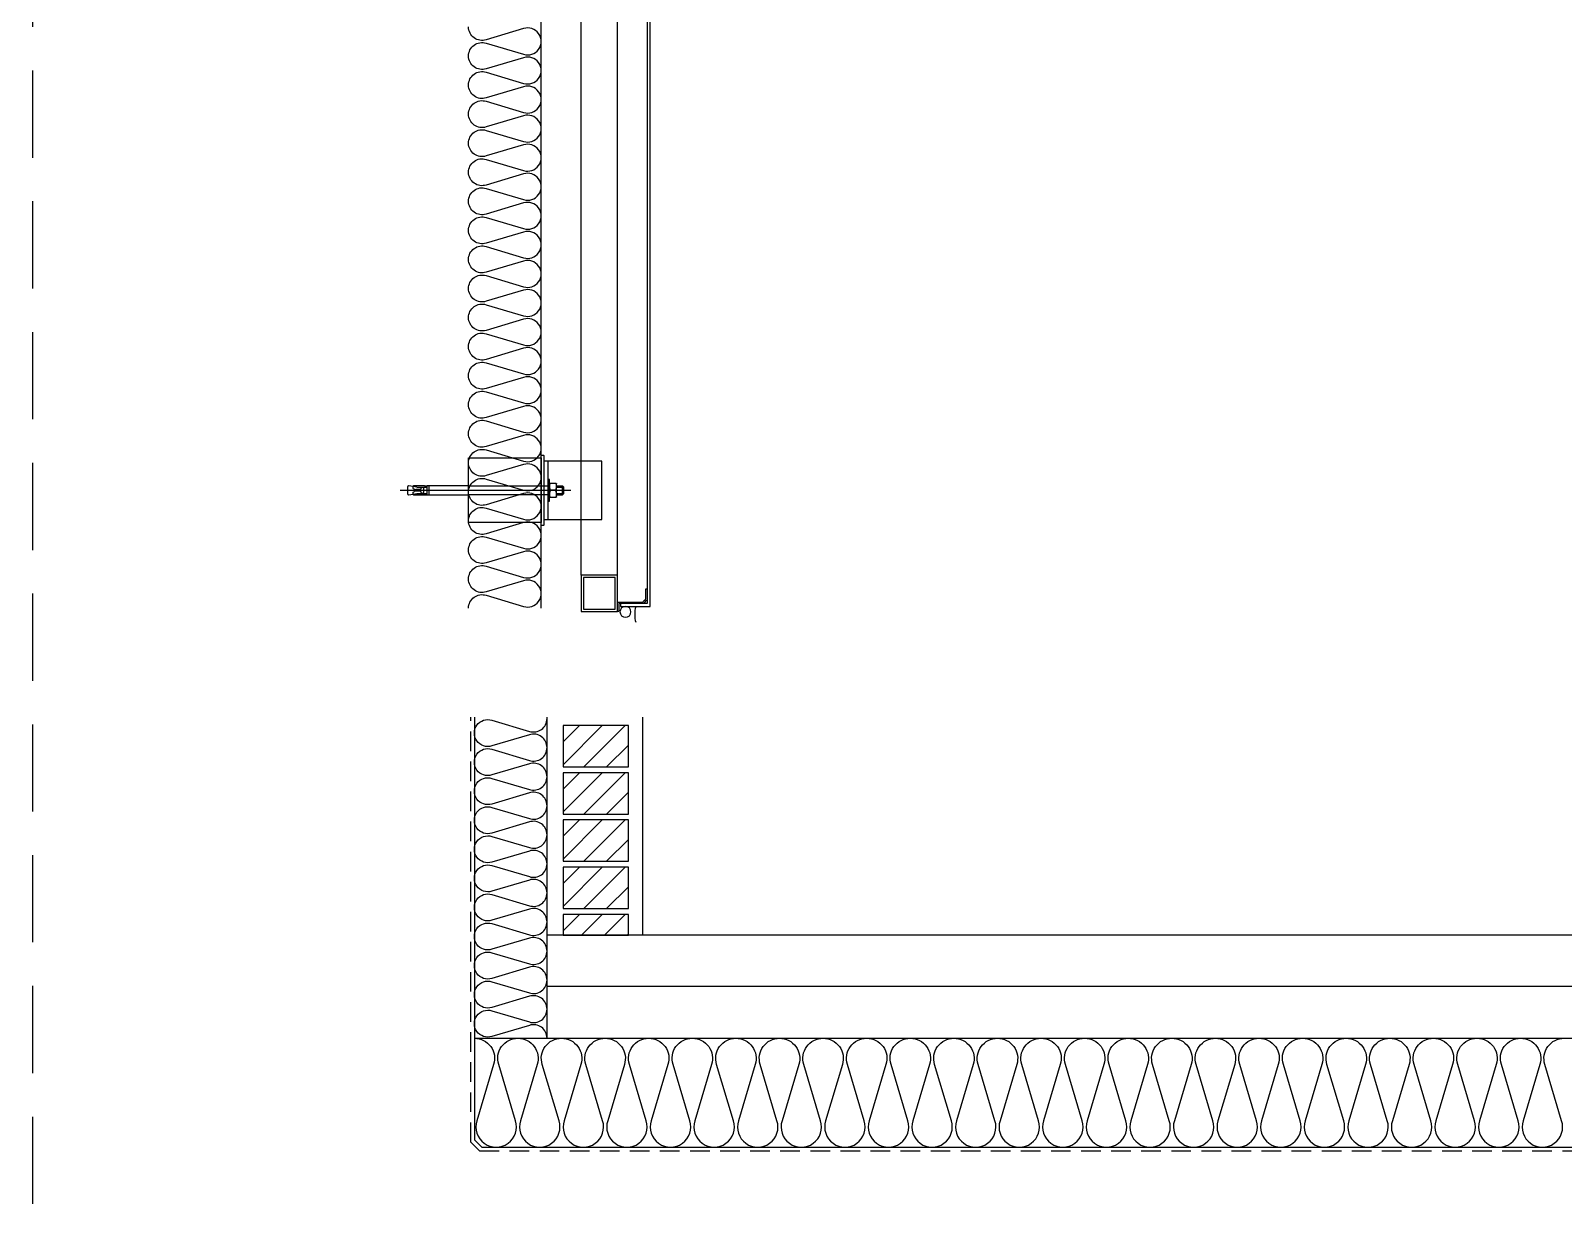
# Model space of a CAD drawing. Header units: millimetres. Extents: x -1320 to 172218, y -4077 to 50350.
# Drawn here: x 23597 to 25707, y 45125 to 46745 of the extents above; entities that cross this region are included whole.
import ezdxf

# ---------------------------------------------------------------- set-up
doc = ezdxf.new("R2010")
doc.units = ezdxf.units.MM
doc.header["$LTSCALE"] = 60
doc.linetypes.add('ghid', pattern=[3, 2, -1])
doc.linetypes.add('HID', pattern=[2.3, 1.5, -0.8])
for name, color, linetype in [('A-ETC-8', 8, 'Continuous'), ('A-FIN', 6, 'Continuous'), ('A-FIN-8', 8, 'Continuous'), ('A-hat', 8, 'Continuous'), ('A-HAT-WIREMESH', 9, 'g_mesh'), ('A-WALL', 3, 'Continuous'), ('A-WP', 1, 'HID'), ('A-연도', 5, 'ghid'), ('INSUL', 8, 'Continuous'), ('ISL', 251, 'Continuous')]:
    doc.layers.add(name, color=color, linetype=linetype)
doc.styles.add('Gdim', font='')
doc.styles.get('Gdim').set_extended_font_data('Dotum')
doc.linetypes.add('g_mesh', pattern='A,10,-0.8,["X",Gdim,S=0.6,R=0,X=-0.15,Y=-0.3],-0.8', length=11.6)

# ---------------------------------------------------------------- blocks, each defined once
blk = doc.blocks.new('A$Cae507117')
at = {"layer": 'A-ETC-8'}
for points in [[(-50, 0), (-50, -50), (0, -50), (0, 0)], [(-46.8, -3.2), (-46.8, -46.8), (-3.2, -46.8), (-3.2, -3.2)]]:
    blk.add_lwpolyline(points, close=True, dxfattribs=at)
blk = doc.blocks.new('너트 M12')
for p, q in [((-9, 0), (9, 0)), ((-9.5, -9), (-9.5, -0.5)), ((9, -9.5), (-9, -9.5)), ((0, -8.3), (0, -1.2)), ((9.5, -0.5), (9.5, -9))]:
    blk.add_line(p, q)
for centre, start, end in [((-9, -0.5), 90, 180), ((-9, -9), 180, 270), ((9, -0.5), 0, 90), ((9, -9), 270, 0)]:
    blk.add_arc(centre, 0.5, start, end)
at = {"extrusion": (0, 0, -1)}
for centre, major_axis, ratio, start_param, end_param in [((-4.8, -0.9), (-4.75, 0.31), 0.185359, -0.024388, 3.141593), ((4.8, -0.9), (4.75, 0.31), 0.185108, 3.141593, 6.30754), ((-4.8, -8.6), (4.75, 0.31), 0.187111, 0, 3.166211), ((4.8, -8.6), (-4.75, 0.31), 0.185991, 3.117121, 6.283185)]:
    blk.add_ellipse(centre, major_axis=major_axis, ratio=ratio, start_param=start_param, end_param=end_param, dxfattribs=at)
blk = doc.blocks.new('A$C4fb6b26a')
at = {"layer": 'A-ETC-8'}
for p, q in [((-80, 0), (-80, -80)), ((-277.5, -40), (-42.5, -40)), ((-267.5, -35.5), (-267.5, -44.5)), ((-265.5, -34), (-266, -34)), ((-254.5, -35.5), (-265.5, -34)), ((-260.1, -34.8), (-260.1, -36.5)), ((-259.6, -37.3), (-257.8, -38.5)), ((-259.6, -42.7), (-257.8, -41.5)), ((-244.1, -33.8), (-259.1, -33.8)), ((-249.6, -39), (-256.2, -39)), ((-249.6, -41), (-256.2, -41)), ((-254.5, -35.5), (-240.5, -35.5)), ((-249.1, -38.5), (-249.1, -38)), ((-249.1, -42), (-249.1, -41.5)), ((-245.1, -42), (-245.1, -38)), ((-244.1, -33.8), (-241.1, -33.8)), ((-241.1, -33.8), (-241.1, -46.2)), ((-240.5, -46), (-240.5, -34)), ((-237.5, -34), (-240.5, -34)), ((-237.5, -46), (-237.5, -34)), ((-183.5, -34), (-237.5, -34)), ((-183.5, -34), (-74, -34)), ((-62.5, -34), (-54, -34)), ((-62.5, -35.5), (-52.5, -35.5)), ((-54, -46), (-54, -34)), ((-52.5, -35.5), (-54, -34)), ((-52.5, -44.5), (-52.5, -35.5)), ((-266, -46), (-265.5, -46)), ((-265.5, -46), (-254.5, -44.5)), ((-260.1, -43.5), (-260.1, -45.2)), ((-259.1, -46.2), (-244.1, -46.2)), ((-254.5, -44.5), (-240.5, -44.5)), ((-244.1, -46.2), (-241.1, -46.2)), ((-240.5, -46), (-237.5, -46)), ((-237.5, -46), (-183.5, -46)), ((-74, -46), (-183.5, -46)), ((-62.7, -44.5), (-52.5, -44.5)), ((-62.5, -46), (-54, -46)), ((-52.5, -44.5), (-54, -46))]:
    blk.add_line(p, q, dxfattribs=at)
for points in [[(-83.5, 4.5), (-83.5, -84.5), (-183.5, -84.5), (-183.5, 4.5)], [(-80, -80), (-74, -80), (-74, 0), (-80, 0)], [(-74, -25), (-74, -55), (-72, -55), (-72, -25)]]:
    blk.add_lwpolyline(points, close=True, dxfattribs=at)
blk.add_lwpolyline([(-80, 7.5), (-80, -87.5, -0.414214), (-81, -88.5), (-83.5, -88.5), (-83.5, 8.5), (-81, 8.5, -0.414214)], format="xyb", close=True, dxfattribs=at)
blk.add_lwpolyline([(-80, -80), (0, -80), (0, 0), (-80, 0)], dxfattribs=at)
for centre, radius, start, end in [((-266, -35.5), 1.5, 90, 180), ((-259.1, -34.8), 1, 90, 180), ((-259.1, -36.5), 1, 180, 236.3099), ((-256.2, -36), 3, 236.3099, 270), ((-256.2, -44), 3, 90, 123.6901), ((-249.6, -38.5), 0.5, 270, 0), ((-249.6, -41.5), 0.5, 0, 90), ((-247.1, -38), 2, 90, 180), ((-247.1, -42), 2, 180, 270), ((-247.1, -38), 2, 0, 90), ((-247.1, -42), 2, 270, 0), ((-266, -44.5), 1.5, 180, 270), ((-259.1, -43.5), 1, 123.6901, 180), ((-259.1, -45.2), 1, 180, 270)]:
    blk.add_arc(centre, radius, start, end, dxfattribs=at)
at = {"layer": 'A-ETC-8', "xscale": -1, "rotation": 90}
blk.add_blockref('너트 M12', (-72, -40), dxfattribs=at)
blk = doc.blocks.new('A$Cc29243e6')
at = {"layer": 'A-연도'}
blk.add_lwpolyline([(10720, -170), (10720, -33638.3), (9170, -33638.3), (9170, -170)], dxfattribs=at)

msp = doc.modelspace()

# ---------------------------------------------------------------- hatches: boundary and pattern name
at = {"layer": 'A-hat', "lineweight": -3}
h = msp.add_hatch(dxfattribs=at)
h.set_pattern_fill('ANSI31', color=256, scale=7, style=0)
h.set_pattern_definition([(45, (-66549.819, 48110.117), (-15.715448, 15.715448), [])])
h.paths.add_polyline_path([(24420, 45788.5), (24330, 45788.5), (24330, 45731.5), (24420, 45731.5)])
h = msp.add_hatch(dxfattribs=at)
h.set_pattern_fill('ANSI31', color=256, scale=7, style=0)
h.set_pattern_definition([(45, (-66549.819, 48045.117), (-15.715448, 15.715448), [])])
h.paths.add_polyline_path([(24420, 45723.5), (24330, 45723.5), (24330, 45666.5), (24420, 45666.5)])
h = msp.add_hatch(dxfattribs=at)
h.set_pattern_fill('ANSI31', color=256, scale=7, style=0)
h.set_pattern_definition([(45, (-66549.819, 47980.117), (-15.715448, 15.715448), [])])
h.paths.add_polyline_path([(24420, 45658.5), (24330, 45658.5), (24330, 45601.5), (24420, 45601.5)])
h = msp.add_hatch(dxfattribs=at)
h.set_pattern_fill('ANSI31', color=256, scale=7, style=0)
h.set_pattern_definition([(45, (-66549.819, 47915.117), (-15.715448, 15.715448), [])])
h.paths.add_polyline_path([(24420, 45593.5), (24330, 45593.5), (24330, 45536.5), (24420, 45536.5)])
h = msp.add_hatch(dxfattribs=at)
h.set_pattern_fill('ANSI31', color=256, scale=7, style=0)
h.set_pattern_definition([(45, (-66549.819, 47850.117), (-15.715448, 15.715448), [])])
h.paths.add_polyline_path([(24420, 45528.5), (24330, 45528.5), (24330, 45500), (24420, 45500)])

# ---------------------------------------------------------------- linework, layer by layer
at = {"layer": 'A-ETC-8'}
for p, q in [((24355, 45995.4, 0), (24355, 48050, 0)), ((24405, 45995.4, 0), (24405, 48050, 0))]:
    msp.add_line(p, q, dxfattribs=at)
at = {"layer": 'A-ETC-8', "elevation": 0}
msp.add_lwpolyline([(24442, 45956.4), (24407, 45956.4), (24407, 45945.4), (24405, 45945.4), (24405, 45958.4), (24440.3, 45958.4, -0.226541), (24444, 45962), (24444, 45976.7), (24446, 45976.7), (24446, 45960.4, 0.414214)], format="xyb", close=True, dxfattribs=at)
at = {"layer": 'A-ETC-8'}
msp.add_arc((24474.3, 45941.4, 0), 45.6, 166.1348, 193.8652, dxfattribs=at)
at = {"layer": 'A-ETC-8', "extrusion": (0, 0, -1)}
msp.add_ellipse((24416, 45944.9, 0), major_axis=(-7.59, 0), ratio=0.987937, dxfattribs=at)
at = {"layer": 'A-FIN'}
for p, q in [((24440, 45500, 0), (24440, 45800, 0)), ((33082, 45500, 0), (24308, 45500, 0))]:
    msp.add_line(p, q, dxfattribs=at)
at = {"layer": 'A-FIN', "elevation": 0}
for points in [[(24446, 48066.5), (24446, 45956.4)], [(24450, 45952.4), (24450, 48070.5)], [(24446, 45956.4), (24409, 45956.4), (24409, 45956.4), (24409, 45952.4), (24450, 45952.4)]]:
    msp.add_lwpolyline(points, dxfattribs=at)
at = {"layer": 'A-FIN-8'}
for p, q in [((24208, 45800, 0), (24208, 45218.2, 0)), ((24208, 45800, 0), (24208, 45218.2, 0)), ((24218.2, 45208, 0), (24208, 45218.2, 0)), ((24218.2, 45208), (33681.8, 45208, 0))]:
    msp.add_line(p, q, dxfattribs=at)
at = {"layer": 'A-HAT-WIREMESH', "ltscale": 0.6}
msp.add_line((33100, 45429), (24308, 45429), dxfattribs=at)
at = {"layer": 'A-WALL', "elevation": 0}
for points in [[(24330, 45788.5), (24330, 45731.5), (24420, 45731.5), (24420, 45788.5)], [(24330, 45723.5), (24330, 45666.5), (24420, 45666.5), (24420, 45723.5)], [(24330, 45658.5), (24330, 45601.5), (24420, 45601.5), (24420, 45658.5)], [(24330, 45593.5), (24330, 45536.5), (24420, 45536.5), (24420, 45593.5)], [(24330, 45528.5), (24330, 45500), (24420, 45500), (24420, 45528.5)]]:
    msp.add_lwpolyline(points, close=True, dxfattribs=at)
at = {"layer": 'A-WP', "ltscale": 0.3}
for p, q in [((24203, 45215.1, 0), (24203, 45800, 0)), ((24215.1, 45203, 0), (24203, 45215.1, 0)), ((24215.1, 45203, 0), (33684.9, 45203, 0))]:
    msp.add_line(p, q, dxfattribs=at)
at = {"layer": 'INSUL'}
for p, q in [((24300, 45950), (24300, 48100, 0)), ((24308, 45358, 0), (24308, 45800)), ((24208, 45358, 0), (33692, 45358))]:
    msp.add_line(p, q, dxfattribs=at)
at = {"layer": 'ISL', "elevation": 0}
for points in [[(24200, 45950, -0.509267), (24224.2, 45967.7), (24275.8, 45952.4, 1.372593), (24275.8, 45987.7), (24224.2, 45972.4, -0.509267), (24200, 45990, -0.509267), (24224.2, 46007.7), (24275.8, 45992.4, 1.372593), (24275.8, 46027.7), (24224.2, 46012.4, -0.509267), (24200, 46030, -0.509267), (24224.2, 46047.7), (24275.8, 46032.4, 1.372593), (24275.8, 46067.7), (24224.2, 46052.4, -0.509267), (24200, 46070, -0.509267), (24224.2, 46087.7), (24275.8, 46072.4, 1.372593), (24275.8, 46107.7), (24224.2, 46092.4, -0.509267), (24200, 46110, -0.509267), (24224.2, 46127.7), (24275.8, 46112.4, 1.372593), (24275.8, 46147.7), (24224.2, 46132.4, -0.509267), (24200, 46150, -0.509267), (24224.2, 46167.7), (24275.8, 46152.4, 1.372593), (24275.8, 46187.7), (24224.2, 46172.4, -0.509267), (24200, 46190, -0.509267), (24224.2, 46207.7), (24275.8, 46192.4, 1.372593), (24275.8, 46227.7), (24224.2, 46212.4, -0.509267), (24200, 46230, -0.509267), (24224.2, 46247.7), (24275.8, 46232.4, 1.372593), (24275.8, 46267.7), (24224.2, 46252.4, -0.509267), (24200, 46270, -0.509267), (24224.2, 46287.7), (24275.8, 46272.4, 1.372593), (24275.8, 46307.7), (24224.2, 46292.4, -0.509267), (24200, 46310, -0.509267), (24224.2, 46327.7), (24275.8, 46312.4, 1.372593), (24275.8, 46347.7), (24224.2, 46332.4, -0.509267), (24200, 46350, -0.509267), (24224.2, 46367.7), (24275.8, 46352.4, 1.372593), (24275.8, 46387.7), (24224.2, 46372.4, -0.509267), (24200, 46390, -0.509267), (24224.2, 46407.7), (24275.8, 46392.4, 1.372593), (24275.8, 46427.7), (24224.2, 46412.4, -0.509267), (24200, 46430, -0.509267), (24224.2, 46447.7), (24275.8, 46432.4, 1.372593), (24275.8, 46467.7), (24224.2, 46452.4, -0.509267), (24200, 46470, -0.509267), (24224.2, 46487.7), (24275.8, 46472.4, 1.372593), (24275.8, 46507.7), (24224.2, 46492.4, -0.509267), (24200, 46510, -0.509267), (24224.2, 46527.7), (24275.8, 46512.4, 1.372593), (24275.8, 46547.7), (24224.2, 46532.4, -0.509267), (24200, 46550, -0.509267), (24224.2, 46567.7), (24275.8, 46552.4, 1.372593), (24275.8, 46587.7), (24224.2, 46572.4, -0.509267), (24200, 46590, -0.509267), (24224.2, 46607.7), (24275.8, 46592.4, 1.372593), (24275.8, 46627.7), (24224.2, 46612.4, -0.509267), (24200, 46630, -0.509267), (24224.2, 46647.7), (24275.8, 46632.4, 1.372593), (24275.8, 46667.7), (24224.2, 46652.4, -0.509267), (24200, 46670, -0.509267), (24224.2, 46687.7), (24275.8, 46672.4, 1.372593), (24275.8, 46707.7), (24224.2, 46692.4, -0.509267), (24200, 46710, -0.509267), (24224.2, 46727.7), (24275.8, 46712.4, 1.372593), (24275.8, 46747.7), (24224.2, 46732.4, -0.509267), (24200, 46750, -0.509267)], [(24308, 45358, 0.509267), (24283.8, 45375.7), (24232.2, 45360.4, -1.372593), (24232.2, 45395.7), (24283.8, 45380.4, 0.509267), (24308, 45398, 0.509267), (24283.8, 45415.7), (24232.2, 45400.4, -1.372593), (24232.2, 45435.7), (24283.8, 45420.4, 0.509267), (24308, 45438, 0.509267), (24283.8, 45455.7), (24232.2, 45440.4, -1.372593), (24232.2, 45475.7), (24283.8, 45460.4, 0.509267), (24308, 45478, 0.509267), (24283.8, 45495.7), (24232.2, 45480.4, -1.372593), (24232.2, 45515.7), (24283.8, 45500.4, 0.509267), (24308, 45518, 0.509267), (24283.8, 45535.7), (24232.2, 45520.4, -1.372593), (24232.2, 45555.7), (24283.8, 45540.4, 0.509267), (24308, 45558, 0.509267), (24283.8, 45575.7), (24232.2, 45560.4, -1.372593), (24232.2, 45595.7), (24283.8, 45580.4, 0.509267), (24308, 45598, 0.509267), (24283.8, 45615.7), (24232.2, 45600.4, -1.372593), (24232.2, 45635.7), (24283.8, 45620.4, 0.509267), (24308, 45638, 0.509267), (24283.8, 45655.7), (24232.2, 45640.4, -1.372593), (24232.2, 45675.7), (24283.8, 45660.4, 0.509267), (24308, 45678, 0.509267), (24283.8, 45695.7), (24232.2, 45680.4, -1.372593), (24232.2, 45715.7), (24283.8, 45700.4, 0.509267), (24308, 45718, 0.509267), (24283.8, 45735.7), (24232.2, 45720.4, -1.372593), (24232.2, 45755.7), (24283.8, 45740.4, 0.509267), (24308, 45758, 0.509267), (24283.8, 45775.7), (24232.2, 45760.4, -1.372593), (24232.2, 45795.7), (24283.8, 45780.4, 0.509267), (24308, 45798)], [(24208, 45358, -0.509267), (24234.5, 45321.6), (24211.5, 45244.4, 1.372593), (24264.5, 45244.4), (24241.5, 45321.6, -0.509267), (24268, 45358, -0.509267), (24294.5, 45321.6), (24271.5, 45244.4, 1.372593), (24324.5, 45244.4), (24301.5, 45321.6, -0.509267), (24328, 45358, -0.509267), (24354.5, 45321.6), (24331.5, 45244.4, 1.372593), (24384.5, 45244.4), (24361.5, 45321.6, -0.509267), (24388, 45358, -0.509267), (24414.5, 45321.6), (24391.5, 45244.4, 1.372593), (24444.5, 45244.4), (24421.5, 45321.6, -0.509267), (24448, 45358, -0.509267), (24474.5, 45321.6), (24451.5, 45244.4, 1.372593), (24504.5, 45244.4), (24481.5, 45321.6, -0.509267), (24508, 45358, -0.509267), (24534.5, 45321.6), (24511.5, 45244.4, 1.372593), (24564.5, 45244.4), (24541.5, 45321.6, -0.509267), (24568, 45358, -0.509267), (24594.5, 45321.6), (24571.5, 45244.4, 1.372593), (24624.5, 45244.4), (24601.5, 45321.6, -0.509267), (24628, 45358, -0.509267), (24654.5, 45321.6), (24631.5, 45244.4, 1.372593), (24684.5, 45244.4), (24661.5, 45321.6, -0.509267), (24688, 45358, -0.509267), (24714.5, 45321.6), (24691.5, 45244.4, 1.372593), (24744.5, 45244.4), (24721.5, 45321.6, -0.509267), (24748, 45358, -0.509267), (24774.5, 45321.6), (24751.5, 45244.4, 1.372593), (24804.5, 45244.4), (24781.5, 45321.6, -0.509267), (24808, 45358, -0.509267), (24834.5, 45321.6), (24811.5, 45244.4, 1.372593), (24864.5, 45244.4), (24841.5, 45321.6, -0.509267), (24868, 45358, -0.509267), (24894.5, 45321.6), (24871.5, 45244.4, 1.372593), (24924.5, 45244.4), (24901.5, 45321.6, -0.509267), (24928, 45358, -0.509267), (24954.5, 45321.6), (24931.5, 45244.4, 1.372593), (24984.5, 45244.4), (24961.5, 45321.6, -0.509267), (24988, 45358, -0.509267), (25014.5, 45321.6), (24991.5, 45244.4, 1.372593), (25044.5, 45244.4), (25021.5, 45321.6, -0.509267), (25048, 45358, -0.509267), (25074.5, 45321.6), (25051.5, 45244.4, 1.372593), (25104.5, 45244.4), (25081.5, 45321.6, -0.509267), (25108, 45358, -0.509267), (25134.5, 45321.6), (25111.5, 45244.4, 1.372593), (25164.5, 45244.4), (25141.5, 45321.6, -0.509267), (25168, 45358, -0.509267), (25194.5, 45321.6), (25171.5, 45244.4, 1.372593), (25224.5, 45244.4), (25201.5, 45321.6, -0.509267), (25228, 45358, -0.509267), (25254.5, 45321.6), (25231.5, 45244.4, 1.372593), (25284.5, 45244.4), (25261.5, 45321.6, -0.509267), (25288, 45358, -0.509267), (25314.5, 45321.6), (25291.5, 45244.4, 1.372593), (25344.5, 45244.4), (25321.5, 45321.6, -0.509267), (25348, 45358, -0.509267), (25374.5, 45321.6), (25351.5, 45244.4, 1.372593), (25404.5, 45244.4), (25381.5, 45321.6, -0.509267), (25408, 45358, -0.509267), (25434.5, 45321.6), (25411.5, 45244.4, 1.372593), (25464.5, 45244.4), (25441.5, 45321.6, -0.509267), (25468, 45358, -0.509267), (25494.5, 45321.6), (25471.5, 45244.4, 1.372593), (25524.5, 45244.4), (25501.5, 45321.6, -0.509267), (25528, 45358, -0.509267), (25554.5, 45321.6), (25531.5, 45244.4, 1.372593), (25584.5, 45244.4), (25561.5, 45321.6, -0.509267), (25588, 45358, -0.509267), (25614.5, 45321.6), (25591.5, 45244.4, 1.372593), (25644.5, 45244.4), (25621.5, 45321.6, -0.509267), (25648, 45358, -0.509267), (25674.5, 45321.6), (25651.5, 45244.4, 1.372593), (25704.5, 45244.4), (25681.5, 45321.6, -0.509267), (25708, 45358, -0.509267)]]:
    msp.add_lwpolyline(points, format="xyb", dxfattribs=at)

# ---------------------------------------------------------------- block references
at = {"layer": 'A-ETC-8'}
msp.add_blockref('A$C4fb6b26a', (24383.5, 46152.2, 0), dxfattribs=at)
at = {"layer": 'A-ETC-8', "rotation": 180}
msp.add_blockref('A$Cae507117', (24355, 45945.4, 0), dxfattribs=at)
at = {"layer": 'A-연도'}
msp.add_blockref('A$Cc29243e6', (12880, 49200, 0), dxfattribs=at)

doc.saveas('drawing.dxf')
